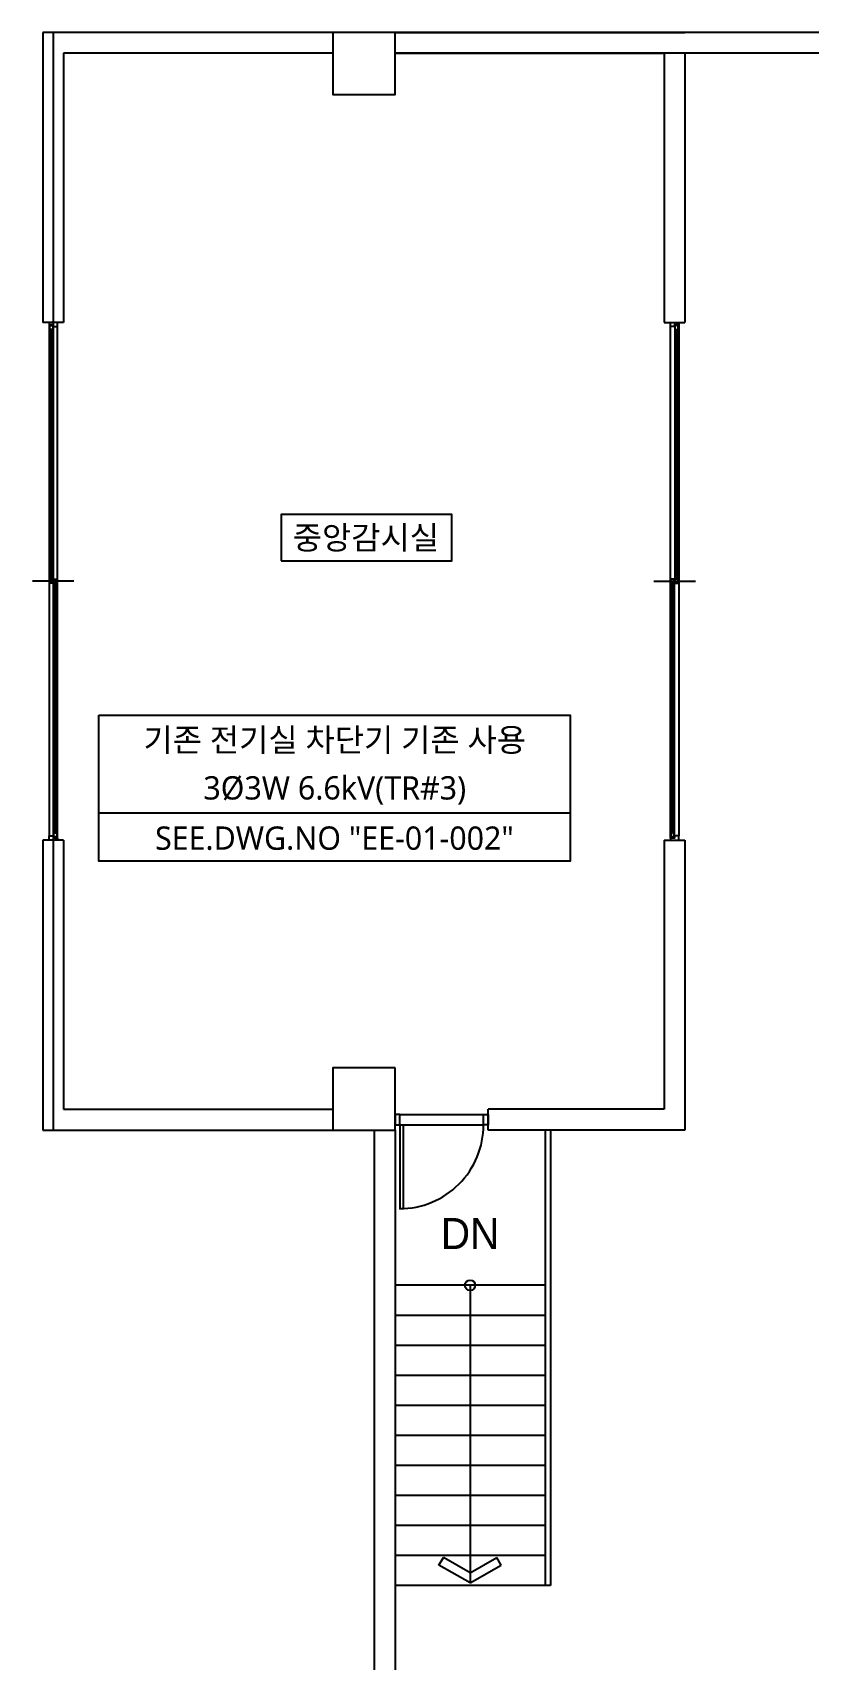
# Model space of a CAD drawing. Header units: millimetres. Extents: x 0 to 63075, y 0 to 44550.
# Drawn here: x 12744 to 20236, y 19079 to 34791 of the extents above; entities that cross this region are included whole.
import ezdxf
from ezdxf.enums import TextEntityAlignment as Align
from ezdxf.xclip import XClip

# ---------------------------------------------------------------- set-up
doc = ezdxf.new("R2010")
doc.units = ezdxf.units.MM
doc.header["$LTSCALE"] = 750
doc.header["$XCLIPFRAME"] = 0
doc.linetypes.add('CEN', pattern=[62, 60, -1, 0, -1])
for name, color, linetype in [('arch', 8, 'Continuous'), ('ROOM-BOX', 4, 'Continuous'), ('ROOM-TEXT', 3, 'Continuous'), ('SYM', 3, 'Continuous'), ('XREF', 7, 'CEN')]:
    doc.layers.add(name, color=color, linetype=linetype)
doc.styles.add('GHS', font='malgun.ttf')
doc.styles.add('돋움', font='')
doc.styles.get('돋움').set_extended_font_data('Dotum')

# ---------------------------------------------------------------- blocks, each defined once
blk = doc.blocks.new('arrow1')
at = {"color": 8}
for p, q in [((0, 0), (0.286, 0.501)), ((0.165, 0), (0.41, 0.429)), ((0.286, 0.501), (0.41, 0.43)), ((0, 0), (0.286, -0.501)), ((0.165, 0), (0.41, -0.429)), ((0.286, -0.501), (0.41, -0.43))]:
    blk.add_line(p, q, dxfattribs=at)
blk = doc.blocks.new('XR-UT동', base_point=(461, 408))
at = {"layer": 'arch'}
for p, q in [((41140, 34576), (41040, 34576)), ((41040, 34576), (41040, 31776)), ((41140, 34576), (41140, 23976)), ((43840, 34576), (41140, 34576)), ((52840, 34576), (44440, 34576)), ((44440, 34576), (47140, 34576)), ((47140, 34576), (47240, 34576)), ((43840, 34376), (41240, 34376)), ((41240, 34376), (41240, 31776)), ((52840, 34376), (44440, 34376)), ((44440, 34376), (47040, 34376)), ((47040, 34376), (47040, 31776)), ((47240, 34376), (47240, 31776)), ((41240, 31776), (41040, 31776)), ((41100, 31756), (41100, 26816)), ((47040, 31776), (47240, 31776)), ((47180, 31756), (47180, 26816)), ((41107, 31706), (41107, 29256)), ((41118, 31706), (41118, 29296)), ((41126, 31706), (41126, 29296)), ((41137, 31706), (41137, 29296)), ((41180, 26796), (41180, 31736)), ((47100, 26796), (47100, 31736)), ((47143, 31706), (47143, 29296)), ((47154, 31706), (47154, 29296)), ((47162, 31706), (47162, 29296)), ((47173, 31706), (47173, 29256)), ((41340, 29276), (40940, 29276)), ((41143, 29256), (41143, 26806)), ((41154, 29256), (41154, 26846)), ((41162, 29256), (41162, 26846)), ((41173, 29256), (41173, 26846)), ((46940, 29276), (47340, 29276)), ((47107, 29256), (47107, 26846)), ((47118, 29256), (47118, 26846)), ((47126, 29256), (47126, 26846)), ((47137, 29256), (47137, 26806)), ((41040, 26776), (41040, 23976)), ((41240, 26776), (41040, 26776)), ((41240, 26776), (41240, 24176)), ((47040, 26776), (47040, 24176)), ((47040, 26776), (47240, 26776)), ((47240, 26776), (47240, 23976)), ((41240, 24176), (43840, 24176)), ((44440, 23976), (44440, 24176)), ((44485, 24126), (45295, 24126)), ((47040, 24176), (45340, 24176)), ((45340, 23976), (45340, 24176)), ((41040, 23976), (43840, 23976)), ((44240, 23976), (44240, 14576)), ((44440, 23976), (44440, 14576)), ((44485, 24026), (45295, 24026)), ((47240, 23976), (45340, 23976)), ((45890, 23976), (45890, 19576)), ((45940, 23976), (45940, 19576)), ((45890, 22476), (44440, 22476)), ((45165, 22476), (45165, 19601)), ((45890, 22186), (44440, 22186)), ((45890, 21896), (44440, 21896)), ((45890, 21606), (44440, 21606)), ((45890, 21316), (44440, 21316)), ((45890, 21026), (44440, 21026)), ((45890, 20736), (44440, 20736)), ((45890, 20446), (44440, 20446)), ((45890, 20156), (44440, 20156)), ((45890, 19866), (44440, 19866)), ((45890, 19576), (44440, 19576)), ((45940, 19576), (45890, 19576))]:
    blk.add_line(p, q, dxfattribs=at)
for points in [[(44440, 34576), (43840, 34576), (43840, 33976), (44440, 33976)], [(41137, 31746), (41137, 31706), (41107, 31706), (41107, 31746)], [(47143, 31746), (47143, 31706), (47173, 31706), (47173, 31746)], [(41137, 29296), (41137, 29256), (41107, 29256), (41107, 29296)], [(41173, 29296), (41173, 29256), (41143, 29256), (41143, 29296)], [(47107, 29296), (47107, 29256), (47137, 29256), (47137, 29296)], [(47143, 29296), (47143, 29256), (47173, 29256), (47173, 29296)], [(41173, 26846), (41173, 26806), (41143, 26806), (41143, 26846)], [(47107, 26846), (47107, 26806), (47137, 26806), (47137, 26846)], [(44440, 24576), (43840, 24576), (43840, 23976), (44440, 23976)], [(44440, 24026), (44485, 24026), (44485, 24126), (44440, 24126)], [(45340, 24026), (45295, 24026), (45295, 24126), (45340, 24126)]]:
    blk.add_lwpolyline(points, close=True, dxfattribs=at)
for points in [[(41125, 31776), (41100, 31776), (41100, 31756), (41140, 31756), (41140, 31736), (41180, 31736), (41180, 31776), (41155, 31776)], [(47155, 31776), (47180, 31776), (47180, 31756), (47140, 31756), (47140, 31736), (47100, 31736), (47100, 31776), (47125, 31776)], [(41125, 26776), (41100, 26776), (41100, 26816), (41140, 26816), (41140, 26796), (41180, 26796), (41180, 26776), (41155, 26776)], [(47155, 26776), (47180, 26776), (47180, 26816), (47140, 26816), (47140, 26796), (47100, 26796), (47100, 26776), (47125, 26776)], [(44485, 24026), (44520, 24026), (44520, 23216), (44485, 23216)]]:
    blk.add_lwpolyline(points, dxfattribs=at)
blk.add_lwpolyline([(44485, 24026), (44485, 23216, 0.414214), (45295, 24026, 0.414214)], format="xyb", dxfattribs=at)
blk.add_circle((45165, 22476), 50, dxfattribs=at)
at = {"layer": 'arch', "xscale": 600, "yscale": 600, "zscale": 600, "rotation": 90}
blk.add_blockref('arrow1', (45165, 19601), dxfattribs=at)
at = {"layer": 'arch', "style": '돋움'}
blk.add_text('DN', height=300, dxfattribs=at).set_placement((45165, 22976), align=Align.MIDDLE)

msp = doc.modelspace()

# ---------------------------------------------------------------- linework, layer by layer
at = {"layer": 'ROOM-BOX', "color": 6}
msp.add_lwpolyline([(15144.3, 29687.9), (16793.1, 29687.9), (16793.1, 30137.9), (15144.3, 30137.9)], close=True, dxfattribs=at)
at = {"layer": 'SYM', "color": 6}
msp.add_line((13383.8, 27256.4), (17933.8, 27256.4), dxfattribs=at)
msp.add_lwpolyline([(13383.8, 28199.5), (17933.8, 28199.5), (17933.8, 26787.7), (13383.8, 26787.7)], close=True, dxfattribs=at)
msp.add_lwpolyline([(21347.3, 27730.8, 0, 108, 0), (21023.3, 27730.8, 0, 0, 0), (17933.8, 27730.8, 0, 0, 0)], format="xyseb", dxfattribs=at)

# ---------------------------------------------------------------- block references
at = {"layer": 'XREF'}
ref = msp.add_blockref('XR-UT동', (-27735.2, 624.2), dxfattribs=at)
XClip(ref).set_block_clipping_path([(36233.0824204416, 7729.6409579753), (63778.0844075135, 36879.206167595)])

# ---------------------------------------------------------------- texts
at = {"layer": 'ROOM-TEXT', "style": '돋움'}
msp.add_text('중앙감시실', height=225, dxfattribs=at).set_placement((15256.8, 29800.4))
at = {"layer": 'SYM', "style": 'GHS'}
for s, p in [('기존 전기실 차단기 기존 사용', (15661.9, 27959.6)), ('3Ø3W 6.6kV(TR#3)', (15661.9, 27496.4)), ('SEE.DWG.NO "EE-01-002"', (15658.8, 27011.2))]:
    msp.add_text(s, height=225, dxfattribs=at).set_placement(p, align=Align.MIDDLE_CENTER)

doc.saveas('drawing.dxf')
